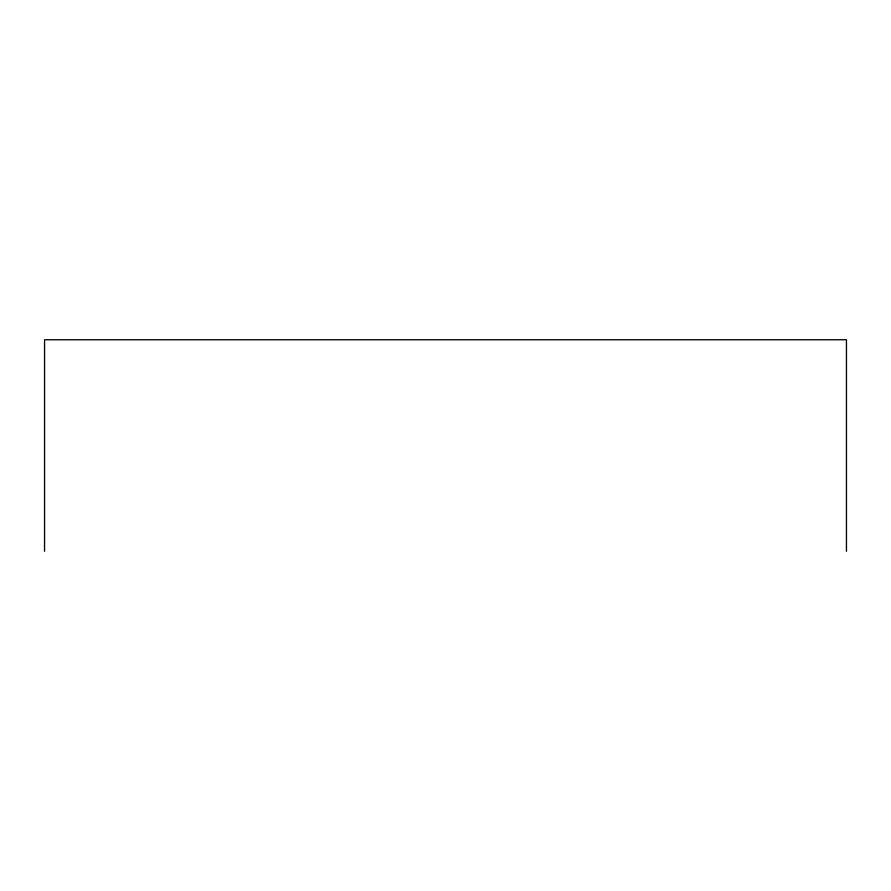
<?xml version="1.0" encoding="UTF-8"?>
<svg xmlns="http://www.w3.org/2000/svg" width="891" height="891" viewBox="0 0 891 891"><rect width="100%" height="100%" fill="white"/><g stroke="black" fill="none" stroke-linecap="round" stroke-linejoin="round"><path stroke-width="1.34" d="M846.45 551.262L846.45 339.738L44.55 339.738L44.55 551.262"/></g></svg>
